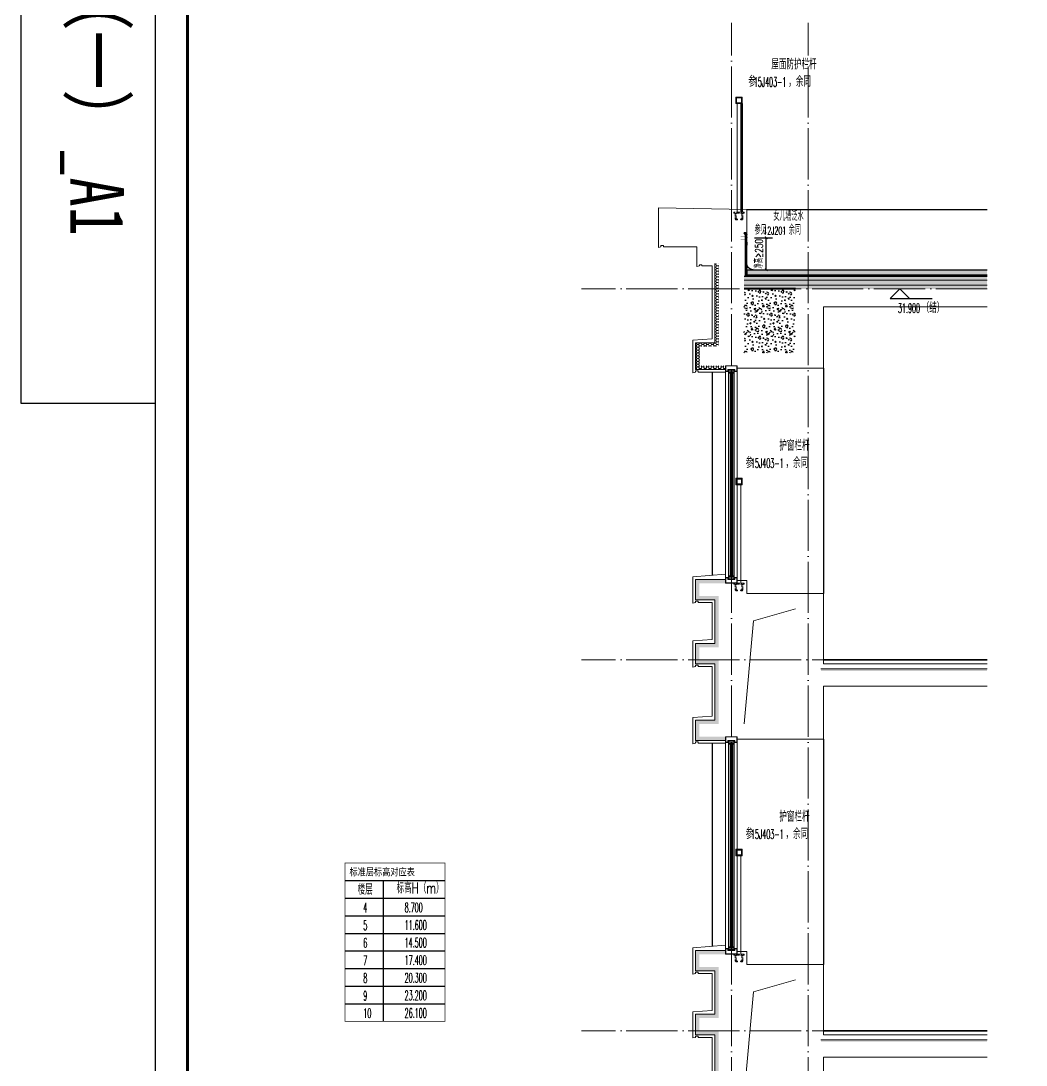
# Model space of a CAD drawing. Extents: x -518115 to 1124316, y -209821 to 1628073.
# Drawn here: x 946379 to 954234, y -160010 to -151847 of the extents above; entities that cross this region are included whole.
import ezdxf
from ezdxf.xclip import XClip

# ---------------------------------------------------------------- set-up
doc = ezdxf.new("R2010")
doc.units = 0
doc.header["$LTSCALE"] = 1000
doc.header["$MEASUREMENT"] = 0
doc.header["$XCLIPFRAME"] = 0
doc.linetypes.add('DASH', pattern=[0.35, 0.25, -0.1])
doc.linetypes.add('DOTE', pattern=[2.42, 2, -0.2, 0.02, -0.2])
for name, color, linetype in [('3-屋面构造层', 157, 'Continuous'), ('C-Sheet-图框', 101, 'Continuous'), ('DIM_ELEV', 3, 'Continuous'), ('DIM_IDEN', 67, 'Continuous'), ('PUB_TEXT', 4, 'Continuous'), ('Stair-栏杆', 142, 'Continuous'), ('SURFACE', 6, 'Continuous'), ('图框', 140, 'Continuous'), ('导图字', 7, 'Continuous'), ('看线', 251, 'Continuous'), ('立面-看线', 251, 'Continuous')]:
    doc.layers.add(name, color=color, linetype=linetype)
for name, color, linetype, lineweight in [('DOTE', 19, 'DOTE', 9), ('PUB_HATCH', 8, 'Continuous', 9), ('S_WINDOW', 144, 'Continuous', 15), ('WALL', 9, 'Continuous', 40), ('内粉刷', 37, 'Continuous', 9), ('立面-栏杆', 105, 'Continuous', 15), ('立面-洞口示意', 152, 'Continuous', 13), ('细细', 250, 'Continuous', 0)]:
    doc.layers.add(name, color=color, linetype=linetype, lineweight=lineweight)
doc.layers.add('yichutu', color=7, linetype='Continuous', true_color=0xffffff, plot=False)
doc.styles.add('_TCH_DIM', font='SIMPLEX.shx', dxfattribs={"width": 0.7, "bigfont": 'GBCBIG.shx'})
doc.styles.add('_TCH_DIM_T3', font='SIMPLEX.shx', dxfattribs={"width": 0.494118, "bigfont": 'GBCBIG.shx'})
doc.styles.add('宋体', font='', dxfattribs={"height": 50})
doc.styles.add('黑体', font='')
doc.styles.get('宋体').set_extended_font_data('SimSun')
doc.styles.get('黑体').set_extended_font_data('SimHei')
doc.dimstyles.new('_TCH_ARCH&&20', dxfattribs={"dimtxt": 59.5, "dimasz": 20, "dimexe": 50, "dimexo": 60, "dimgap": 25.25, "dimtad": 1, "dimdec": 0, "dimzin": 0, "dimdsep": 46, "dimtxsty": '_TCH_DIM_T3', "dimblk": 'ARCHTICK', "dimcen": 0.09, "dimclrt": 7, "dimazin": 2, "dimtfac": 1, "dimtdec": 0, "dimtix": 1, "dimtmove": 2, "dimatfit": 3, "dimfxl": 1, "dimtolj": 1, "dimtzin": 0, "dimarcsym": 0})
pattern_1 = [(315, (-1092889.3176, -488431.8362), (-1.767766953, -1.767766953), []), (315, (-1092888.139, -488431.8362), (-1.767766953, -1.767766953), [])]
pattern_2 = [(315, (-1092889.3176, -490170.0743), (-1.767766953, -1.767766953), []), (315, (-1092888.139, -490170.0743), (-1.767766953, -1.767766953), [])]

# ---------------------------------------------------------------- blocks, each defined once
blk = doc.blocks.new('A$C008776C7')
at = {"layer": '细细'}
h = blk.add_hatch(dxfattribs=at)
h.set_pattern_fill('金属', color=256, style=0)
h.set_pattern_definition(pattern_1)
h.paths.add_polyline_path([(0, 1655), (20, 1655), (20, 1668.5), (70, 1668.5), (70, 1655), (90, 1655), (90, 1700), (0, 1700)])
h.paths.add_polyline_path([(18, 1670.5), (18, 1657), (2, 1657), (2, 1698), (88, 1698), (88, 1657), (72, 1657), (72, 1670.5)], flags=16)
h = blk.add_hatch(dxfattribs=at)
h.set_pattern_fill('金属', color=256, style=0)
h.set_pattern_definition(pattern_1)
h.paths.add_polyline_path([(67.5, 1666.5), (67.5, 1641.5), (55.5, 1641.5), (55.5, 1651.5), (34.5, 1651.5), (34.5, 1641.5), (22.5, 1641.5), (22.5, 1666.5)])
h.paths.add_polyline_path([(24.5, 1664.5), (24.5, 1643.5), (32.5, 1643.5), (32.5, 1653.5), (57.5, 1653.5), (57.5, 1643.5), (65.5, 1643.5), (65.5, 1664.5)], flags=16)
h = blk.add_hatch(color=256, dxfattribs=at)
edge = h.paths.add_edge_path()
edge.add_line((40.5, 1651.5), (40.5, 1639.5))
edge.add_arc((45, 1631.2), 9.44, 61.51755, 118.48245, ccw=False)
edge.add_line((49.5, 1639.5), (49.5, 1651.5))
edge.add_arc((45, 1659.8), 9.44, 241.51755, 298.48245, ccw=False)
h = blk.add_hatch(dxfattribs=at)
h.set_pattern_fill('金属', color=256, style=0)
h.set_pattern_definition(pattern_2)
h.paths.add_polyline_path([(0, 45), (20, 45), (20, 31.5), (70, 31.5), (70, 45), (90, 45), (90, 0), (0, 0)])
h.paths.add_polyline_path([(18, 29.5), (18, 43), (2, 43), (2, 2), (88, 2), (88, 43), (72, 43), (72, 29.5)], flags=16)
h = blk.add_hatch(dxfattribs=at)
h.set_pattern_fill('金属', color=256, style=0)
h.set_pattern_definition(pattern_2)
h.paths.add_polyline_path([(67.5, 33.5), (67.5, 58.5), (55.5, 58.5), (55.5, 48.5), (34.5, 48.5), (34.5, 58.5), (22.5, 58.5), (22.5, 33.5)])
h.paths.add_polyline_path([(24.5, 35.5), (24.5, 56.5), (32.5, 56.5), (32.5, 46.5), (57.5, 46.5), (57.5, 56.5), (65.5, 56.5), (65.5, 35.5)], flags=16)
h = blk.add_hatch(color=256, dxfattribs=at)
edge = h.paths.add_edge_path()
edge.add_line((40.5, 48.5), (40.5, 60.5))
edge.add_arc((45, 68.8), 9.44, 241.51755, 298.48245)
edge.add_line((49.5, 60.5), (49.5, 48.5))
edge.add_arc((45, 40.2), 9.44, 61.51755, 118.48245)
at = {"layer": 'S_WINDOW'}
for p, q in [((0, 45), (0, 1655)), ((22.5, 58.5), (22.5, 1641.5)), ((67.5, 58.5), (67.5, 1641.5)), ((90, 45), (90, 1655))]:
    blk.add_line(p, q, dxfattribs=at)
for points in [[(90, 1700), (90, 1655), (70, 1655), (70, 1668.5), (20, 1668.5), (20, 1655), (0, 1655), (0, 1700)], [(88, 1698), (88, 1657), (72, 1657), (72, 1670.5), (18, 1670.5), (18, 1657), (2, 1657), (2, 1698)], [(67.5, 1666.5), (67.5, 1641.5), (55.5, 1641.5), (55.5, 1651.5), (34.5, 1651.5), (34.5, 1641.5), (22.5, 1641.5), (22.5, 1666.5)], [(65.5, 1664.5), (65.5, 1643.5), (57.5, 1643.5), (57.5, 1653.5), (32.5, 1653.5), (32.5, 1643.5), (24.5, 1643.5), (24.5, 1664.5)], [(90, 0), (90, 45), (70, 45), (70, 31.5), (20, 31.5), (20, 45), (0, 45), (0, 0)], [(88, 2), (88, 43), (72, 43), (72, 29.5), (18, 29.5), (18, 43), (2, 43), (2, 2)], [(67.5, 33.5), (67.5, 58.5), (55.5, 58.5), (55.5, 48.5), (34.5, 48.5), (34.5, 58.5), (22.5, 58.5), (22.5, 33.5)], [(65.5, 35.5), (65.5, 56.5), (57.5, 56.5), (57.5, 46.5), (32.5, 46.5), (32.5, 56.5), (24.5, 56.5), (24.5, 35.5)]]:
    blk.add_lwpolyline(points, close=True, dxfattribs=at)
at = {"layer": '细细'}
for points in [[(34.5, 1641.5), (34.5, 58.5)], [(40.5, 60.5), (40.5, 1651.5)], [(49.5, 60.5), (49.5, 1651.5)], [(55.5, 1641.5), (55.5, 58.5)]]:
    blk.add_lwpolyline(points, dxfattribs=at)
for points in [[(40.5, 1651.5), (40.5, 1639.5, -0.253805), (49.5, 1639.5), (49.5, 1651.5, -0.253805)], [(40.5, 48.5), (40.5, 60.5, 0.253805), (49.5, 60.5), (49.5, 48.5, 0.253805)]]:
    blk.add_lwpolyline(points, format="xyb", close=True, dxfattribs=at)
blk = doc.blocks.new('A$C02E370A9')
at = {"layer": 'PUB_TEXT', "style": '_TCH_DIM'}
for s, height, width, p in [('护窗栏杆', 84.4, 0.7, (290.1, 215.7)), ('参', 84.4, 0.7, (25.2, 81)), ('，余同', 84.4, 0.7, (337.7, 81)), ('15J403-1', 74.38, 0.494118, (68.2, 81))]:
    blk.add_text(s, height=height, dxfattribs=dict(at, width=width)).set_placement(p)
blk = doc.blocks.new('A$C164D20CD')
at = {"layer": '立面-栏杆'}
for p, q in [((-55, 0), (-55, 770)), ((-25, 770), (-25, 0))]:
    blk.add_line(p, q, dxfattribs=at)
at = {"layer": '立面-栏杆', "linetype": 'DASH', "ltscale": 0.1}
for p, q in [((0, 0), (-80, 0)), ((-80, 0), (-80, -7.1)), ((0, -7.1), (0, 0)), ((-80, -7.1), (-69.7, -7.1)), ((-69.7, -7.1), (-69.7, -51)), ((-62.5, -7.1), (-17.6, -7.1)), ((-62.5, -51), (-62.5, -7.1)), ((-55.3, -52.8), (-60.7, -52.8)), ((-60.7, -60), (-55.3, -60)), ((-52.6, -57.3), (-52.6, -55.5)), ((-27.5, -55.5), (-27.5, -57.3)), ((-19.4, -52.8), (-24.8, -52.8)), ((-24.8, -60), (-19.4, -60)), ((-17.6, -7.1), (-17.6, -51)), ((-10.4, -7.1), (0, -7.1)), ((-10.4, -51), (-10.4, -7.1))]:
    blk.add_line(p, q, dxfattribs=at)
at = {"layer": '立面-栏杆'}
for points in [[(-15, 820), (-65, 820), (-65, 770), (-15, 770)], [(-21, 814), (-59, 814), (-59, 776), (-21, 776)]]:
    blk.add_lwpolyline(points, close=True, dxfattribs=at)
at = {"layer": '立面-栏杆', "linetype": 'DASH', "ltscale": 0.1}
for centre, major_axis, start_param, end_param in [((-60.7, -51), (6.36, 6.36), 2.356194, 3.926991), ((-60.7, -51), (1.27, 1.27), 2.356194, 3.926991), ((-55.3, -55.5), (1.91, 1.91), 5.497787, 7.068583), ((-55.3, -57.3), (1.91, 1.91), 3.926991, 5.497787), ((-24.8, -55.5), (1.91, 1.91), 0.785398, 2.356194), ((-22.9, -55.4), (3.53, 3.53), 2.748894, 3.534292), ((-19.4, -51), (-6.36, 6.36), 2.356194, 3.926991), ((-19.4, -51), (-1.27, 1.27), 2.356194, 3.926991)]:
    blk.add_ellipse(centre, major_axis=major_axis, ratio=1, start_param=start_param, end_param=end_param, dxfattribs=at)
blk = doc.blocks.new('FSDFSFSFSFEFSFESF')
at = {"layer": 'PUB_HATCH'}
h = blk.add_hatch(dxfattribs=at)
h.set_pattern_fill('HONEY', color=256, scale=8, style=0)
h.set_pattern_definition([(0, (1159353.776, 417228.872), (19.05, 10.99852), [12.7, -25.4]), (120, (1159353.776, 417228.872), (-19.0499977, 10.998524), [12.7, -25.4]), (60, (1159353.776, 417228.872), (2.3e-06, 21.997044), [-25.4, 12.7])])
h.paths.add_polyline_path([(1114278.3, 465143.4), (1114128.3, 465143.4), (1114128.3, 465243.4), (1114278.3, 465243.4), (1114278.3, 465643.4), (1114128.3, 465643.4), (1114128.3, 465743.4), (1114333.3, 465743.4), (1114333.3, 465773.4), (1114098.3, 465773.4), (1114098.3, 465613.4), (1114248.3, 465613.4), (1114248.3, 465513.4), (1114248.3, 465273.4), (1114098.3, 465273.4), (1114098.3, 465113.4), (1114248.3, 465113.4), (1114248.3, 464673.4), (1114098.3, 464673.4), (1114098.3, 464513.4), (1114333.3, 464513.4), (1114333.3, 464543.4), (1114128.3, 464543.4), (1114128.3, 464643.4), (1114278.3, 464643.4)])
at = {"layer": '立面-看线'}
h = blk.add_hatch(dxfattribs=at)
h.set_pattern_fill('HONEY', color=256, scale=7)
h.set_pattern_definition([(0, (313825.034, 79696.42), (16.66875, 9.623705), [11.1125, -22.225]), (120, (313825.034, 79696.42), (-16.66874801, 9.62370845), [11.1125, -22.225]), (60, (313825.034, 79696.42), (1.99e-06, 19.24741345), [-22.225, 11.1125])])
h.paths.add_polyline_path([(1116376.8, 465073.4), (1115078.3, 465073.4), (1115078.3, 465058.4), (1116376.8, 465058.4)])
at = {"layer": 'PUB_HATCH', "color": 215, "true_color": 0xa953a0}
blk.add_line((1115078.3, 465073.4), (1116376.8, 465073.4), dxfattribs=at)
blk.add_lwpolyline([(1114333.3, 465773.4), (1114098.3, 465773.4), (1114098.3, 465613.4), (1114248.3, 465613.4), (1114248.3, 465513.4), (1114248.3, 465513.4), (1114248.3, 465273.4), (1114098.3, 465273.4), (1114098.3, 465113.4), (1114248.3, 465113.4), (1114248.3, 464673.4), (1114098.3, 464673.4), (1114098.3, 464513.4), (1114333.3, 464513.4)], dxfattribs=at)
at = {"layer": '内粉刷'}
for points in [[(1114333.3, 465813.4), (1114078.3, 465793.4), (1114078.3, 465593.4)], [(1114423.3, 465763.4), (1114498.3, 465763.4), (1114498.3, 465663.4), (1115098.3, 465663.4), (1115098.3, 465113.4)], [(1114118.3, 465593.4), (1114118.3, 465603.4), (1114098.3, 465603.4), (1114098.3, 465593.4), (1114078.3, 465588.4), (1114078.3, 465593.4)], [(1114118.3, 465593.4), (1114228.3, 465593.4), (1114228.3, 465493.4), (1114228.3, 465493.4), (1114228.3, 465303.4), (1114078.3, 465293.4), (1114078.3, 465093.4)], [(1116376.8, 465113.4), (1115098.3, 465113.4)], [(1114118.3, 465093.4), (1114118.3, 465103.4), (1114098.3, 465103.4), (1114098.3, 465093.4), (1114078.3, 465088.4), (1114078.3, 465093.4)], [(1114118.3, 465093.4), (1114228.3, 465093.4), (1114228.3, 464703.4), (1114078.3, 464693.4), (1114078.3, 464493.4)], [(1114423.3, 464523.4), (1115098.3, 464523.4), (1115098.3, 464938.4), (1116376.8, 464938.4)], [(1114118.3, 464493.4), (1114118.3, 464503.4), (1114098.3, 464503.4), (1114098.3, 464493.4), (1114078.3, 464488.4), (1114078.3, 464493.4)], [(1114118.3, 464493.4), (1114333.3, 464493.4)]]:
    blk.add_lwpolyline(points, dxfattribs=at)
at = {"layer": '看线'}
for p, q in [((1115098.3, 467423.4), (1115098.3, 465663.4)), ((1114228.3, 467393.4), (1114228.3, 465805.1))]:
    blk.add_line(p, q, dxfattribs=at)
at = {"layer": '看线', "color": 32}
for p, q in [((1116376.8, 465143.4), (1115098.3, 465143.4)), ((1115098.3, 465143.4), (1116376.8, 465143.4))]:
    blk.add_line(p, q, dxfattribs=at)
at = {"layer": '立面-洞口示意'}
blk.add_lwpolyline([(1114478.3, 464643.4), (1114552.4, 465449.9), (1114878.3, 465543.4)], dxfattribs=at)
for name, p in [('A$C008776C7', (1114333.3, 465743.4)), ('A$C02E370A9', (1114463.3, 466563.4)), ('A$C164D20CD', (1114478.3, 465743.4))]:
    blk.add_blockref(name, p)
blk = doc.blocks.new('_ArchTick')
at = {"color": 0, "linetype": 'ByBlock', "const_width": 0.4}
blk.add_lwpolyline([(-0.5, -0.5), (0.5, 0.5)], dxfattribs=at)
blk = doc.blocks.new('*D290')
at = {"layer": 'Defpoints', "color": 0, "transparency": 16777216}
for p in [(952050.6, -153543), (952203.1, -153543), (952050.6, -153793)]:
    blk.add_point(p, dxfattribs=at)
at = {"layer": 'DIM_IDEN', "color": 0, "lineweight": -2, "transparency": 16777216}
for p, q in [((952110.6, -153543), (952253.1, -153543)), ((952203.1, -153793), (952203.1, -153543)), ((952110.6, -153793), (952253.1, -153793))]:
    blk.add_line(p, q, dxfattribs=at)
at = {"layer": 'DIM_IDEN', "color": 0, "lineweight": -2, "transparency": 16777216, "xscale": 20, "yscale": 20, "zscale": 20}
for p, rotation in [((952203.1, -153543), 90), ((952203.1, -153793), 270)]:
    blk.add_blockref('_ArchTick', p, dxfattribs=dict(at, rotation=rotation))
at = {"layer": 'DIM_IDEN', "color": 7, "transparency": 16777216, "insert": (952146.5, -153668), "char_height": 59.5, "attachment_point": 5, "rotation": 90, "style": '_TCH_DIM_T3'}
blk.add_mtext('\\A1;{\\W0.70588;净高≥250}', dxfattribs=at)
blk = doc.blocks.new('A$C05102146')
at = {"layer": 'PUB_TEXT', "style": '_TCH_DIM'}
for s, height, width, p in [('屋面防护栏杆', 84.4, 0.7, (226.9, 215.7)), ('参', 84.4, 0.7, (47.3, 81)), ('，余同', 84.4, 0.7, (359.8, 81)), ('15J403-1', 74.38, 0.494118, (90.3, 81))]:
    blk.add_text(s, height=height, dxfattribs=dict(at, width=width)).set_placement(p)
blk = doc.blocks.new('A$C40486AD2')
at = {"layer": 'PUB_TEXT', "style": '_TCH_DIM'}
for s, height, width, p in [('女儿墙泛水', 67.52, 0.7, (254.8, 115.3)), ('参见', 67.52, 0.7, (107.7, 7.5)), ('，余同', 67.52, 0.7, (327.8, 7.5)), ('12J201', 59.5, 0.494118, (176.6, 7.5))]:
    blk.add_text(s, height=height, dxfattribs=dict(at, width=width)).set_placement(p)
blk = doc.blocks.new('FGHFG4334GDFGDFFGGGGGGDFG4G')
at = {"layer": 'SURFACE', "const_width": 2.25}
for points in [[(46.5, 0), (0, 0)], [(46.5, -27.6), (0, -27.6)]]:
    blk.add_lwpolyline(points, dxfattribs=at)
at = {"layer": 'SURFACE', "const_width": 1.5}
blk.add_lwpolyline([(46.5, 17.2, -1), (46.5, 5.2), (46.5, -6.8, -1), (46.5, -18.8), (46.5, -36.8), (52.5, -48), (52.5, -72.8)], format="xyb", dxfattribs=at)
blk = doc.blocks.new('FGDGDGD')
at = {"layer": '3-屋面构造层'}
h = blk.add_hatch(dxfattribs=at)
h.set_pattern_fill('隔热材料01', color=256, scale=7.692308, style=0)
h.set_pattern_definition([(270, (9.5186, 433.228), (3.846153863, -7e-16), [0.385980771, -3.460173092]), (270, (6.637, 433.228), (3.846153863, -7e-16), [0.385980771, -3.460173092]), (90, (8.5996, 430.618), (-3.846153863, 2e-16), [0.385980771, -3.460173092]), (90, (7.556, 430.618), (-3.846153863, 2e-16), [0.385980771, -3.460173092]), (180, (10.002, 430), (-5e-16, -3.846153863), [3.848019248, 0.001865385]), (135, (8.9282, 430.193), (2e-16, 3.846144175), [0.328307694, -5.110980792]), (116.56505, (12.5422, 430.4251), (8.6793e-06, 3.8461487416), [0.215769232, -8.384500037]), (116.56505, (8.696, 430.4251), (8.6793e-06, 3.8461487416), [0.215769232, -8.384500037]), (153.43495, (13.1603, 430), (-8.679e-06, 3.846148742), [0.431538463, -8.168730805]), (153.43495, (9.3142, 430), (-8.679e-06, 3.846148742), [0.431538463, -8.168730805]), (63.43495, (12.4457, 431.0041), (-8.6793e-06, 3.8461487416), [2.054923086, -6.545346183]), (63.43495, (8.5996, 431.0041), (-8.6793e-06, 3.8461487416), [2.054923086, -6.545346183]), (116.56505, (13.3647, 433.228), (8.6793e-06, 3.8461487416), [0.215769232, -8.384500037]), (116.56505, (9.5186, 433.228), (8.6793e-06, 3.8461487416), [0.215769232, -8.384500037]), (135, (9.422, 433.421), (2e-16, 3.846144175), [0.328307694, -5.110980792]), (153.43495, (13.036, 433.6532), (-8.679e-06, 3.846148742), [0.431538463, -8.168730805]), (153.43495, (9.19, 433.6532), (-8.679e-06, 3.846148742), [0.431538463, -8.168730805]), (45, (6.7336, 433.421), (2e-16, 3.846144175), [0.328307694, -5.110980792]), (63.43495, (10.4833, 433.228), (-8.6793e-06, 3.8461487416), [0.215769232, -8.384500037]), (63.43495, (6.6371, 433.228), (-8.6793e-06, 3.8461487416), [0.215769232, -8.384500037]), (26.56505, (10.812, 433.6532), (8.679e-06, 3.846148742), [0.431538463, -8.168730805]), (26.56505, (6.9658, 433.6532), (8.679e-06, 3.846148742), [0.431538463, -8.168730805]), (116.56505, (11.4023, 431.0041), (8.6793e-06, 3.8461487416), [2.054923086, -6.545346183]), (116.56505, (7.5561, 431.0041), (8.6793e-06, 3.8461487416), [2.054923086, -6.545346183]), (45, (7.2275, 430.193), (2e-16, 3.846144175), [0.328307694, -5.110980792]), (63.43495, (11.3058, 430.4251), (-8.6793e-06, 3.8461487416), [0.215769232, -8.384500037]), (63.43495, (7.4596, 430.4251), (-8.6793e-06, 3.8461487416), [0.215769232, -8.384500037]), (26.56505, (10.6877, 430), (8.679e-06, 3.846148742), [0.431538463, -8.168730805]), (26.56505, (6.8415, 430), (8.679e-06, 3.846148742), [0.431538463, -8.168730805])])
edge = h.paths.add_edge_path()
edge.add_arc((682180.8, 585366.2), 9.23, 450, 540, ccw=False)
edge.add_line((682180.8, 585375.4), (682191.6, 585375.4))
edge.add_line((682191.6, 585375.4), (682191.6, 585366.2))
edge.add_line((682191.6, 585366.2), (682171.6, 585366.2))
h = blk.add_hatch(dxfattribs=at)
h.set_pattern_fill('混凝土', color=256, scale=5, angle=-1.14576, style=0)
h.set_pattern_definition([(48.854237, (-82751.966, -43707.863), (35.7930991, -3.8540962), [3.75, -41.25]), (353.854237, (-82751.966, -43707.863), (-6.1841378, 37.7408106), [3, -33]), (99.305637, (-82748.983, -43708.185), (29.6089874, 33.886691), [3.1870095, -35.0571056]), (45.038437, (-82751.766, -43697.865), (53.1858973, -9.3413237), [5.625, -61.875]), (95.489837, (-82747.334, -43698.644), (47.6977146, 47.7616795), [4.7805144, -52.58565]), (350.038437, (-82751.766, -43697.865), (47.6976773, 47.7617167), [4.5, -49.5]), (19.854237, (-82746.817, -43700.465), (29.4368469, -20.7237073), [3.75, -41.25]), (324.854237, (-82746.817, -43700.465), (12.8883392, 36.0069862), [3, -33]), (70.305637, (-82744.364, -43702.192), (42.3251977, 15.2832459), [3.1870095, -35.0571056]), (36.3542372, (-82751.966, -43707.863), (0.9406985, 16.62920733), [0, -32.6, 0, -33.5, 0, -33.125]), (6.3542372, (-82751.966, -43707.863), (13.54517982, 19.45362572), [0, -19.1, 0, -31.85, 0, -12.625]), (326.3542372, (-82763.114, -43707.64), (26.66323482, -1.66123381), [0, -12.5, 0, -39, 0, -51.75]), (316.3542372, (-82768.113, -43707.54), (29.2535633, 4.4211788), [0, -16.25, 0, -25.9, 0, -36.75])])
h.paths.add_polyline_path([(674875.1, 585046.2), (674875.1, 585086.2), (682171.6, 585086.2), (682171.6, 585046.2)])
h = blk.add_hatch(dxfattribs=at)
h.set_pattern_fill('焦渣矿渣', color=256, scale=4, angle=-1.14576, style=0)
h.set_pattern_definition([(358.8542372, (-82751.966, -43697.863), (8.27546507, 13.69326162), [1.6, -14.4]), (298.8542372, (-82751.966, -43697.863), (15.99644496, -0.32013217), [1.6, -14.4]), (238.8542372, (-82750.366, -43697.895), (7.72097989, -14.0133938), [1.6, -14.4]), (268.8542372, (-82745.567, -43697.991), (15.83683295, -8.3183365), [2.4, -11.456]), (268.8542372, (-82743.967, -43698.023), (15.83683295, -8.3183365), [2.4, -11.456]), (268.8542372, (-82742.368, -43698.055), (15.83683295, -8.3183365), [2.4, -11.456])])
h.paths.add_polyline_path([(674875.1, 585006.2), (674875.1, 585036.2), (682191.6, 585036.2), (682191.6, 585006.2)])
h = blk.add_hatch(dxfattribs=at)
h.set_pattern_fill('隔热材料03', color=256, scale=12.5, style=0)
h.set_pattern_definition([(113.578, (-500407.8114, 374696.8656), (-0.0086926214, 6.2699620763), [1.075, -0.5693125, 2.8375, -0.5693125, 1.075, -0.6825]), (66.42, (-500406.1744, 374696.8656), (2.727787851, 6.0425e-05), [1.075, -0.5693125, 2.840375, -0.5693125, 1.075, -0.6825]), (180, (-500406.1744, 374696.8656), (0, 6.25), [1.636625, -1.0910625]), (180, (-500407.538, 374702.4906), (0, 6.25), [1.636625, -1.0910625]), (90, (-500405.7427, 374697.8548), (2.72775, 2e-16), [0.52175, -5.72825]), (90, (-500407.1066, 374700.9798), (2.72775, 2e-16), [0.52175, -5.72825]), (90, (-500408.2427, 374697.8548), (2.72775, 2e-16), [0.52175, -5.72825]), (90, (-500409.6066, 374700.9798), (2.72775, 2e-16), [0.52175, -5.72825])])
edge = h.paths.add_edge_path()
edge.add_line((682177.8, 585086.2), (682177.8, 585050.2))
edge.add_arc((682171.6, 585050.2), 6.25, 270, 360, ccw=False)
edge.add_line((682171.6, 585044), (682171.6, 585086.2))
edge.add_line((682171.6, 585086.2), (682177.8, 585086.2))
h = blk.add_hatch(dxfattribs=at)
h.set_pattern_fill('加气混凝土', color=256, scale=5, style=0)
h.set_pattern_definition([(0, (-82734.266, -43726.163), (30, 60), [0, -60]), (0, (-82769.366, -43734.263), (30, 60), [0, -60]), (0, (-82749.866, -43734.863), (30, 60), [0, -60]), (0, (-82728.566, -43717.163), (30, 60), [0, -60]), (0, (-82753.466, -43737.863), (30, 60), [0, -60]), (0, (-82722.566, -43679.363), (30, 60), [0, -60]), (0, (-82740.866, -43684.163), (30, 60), [0, -60]), (0, (-82731.266, -43691.663), (30, 60), [0, -60]), (0, (-82780.166, -43692.863), (30, 60), [0, -60]), (0, (-82750.766, -43695.563), (30, 60), [0, -60]), (0, (-82762.166, -43710.863), (30, 60), [0, -60]), (0, (-82761.566, -43733.363), (30, 60), [0, -60]), (0, (-82739.066, -43735.763), (30, 60), [0, -60]), (0, (-82722.566, -43709.363), (30, 60), [0, -60]), (0, (-82778.666, -43718.663), (30, 60), [0, -60]), (0, (-82773.566, -43708.463), (30, 60), [0, -60]), (0, (-82750.166, -43712.663), (30, 60), [0, -60]), (0, (-82758.566, -43721.363), (30, 60), [0, -60]), (0, (-82763.366, -43701.563), (30, 60), [0, -60]), (0, (-82755.866, -43679.063), (30, 60), [0, -60]), (0, (-82776.266, -43731.263), (30, 60), [0, -60]), (0, (-82743.266, -43691.363), (30, 60), [0, -60]), (0, (-82771.166, -43690.463), (30, 60), [0, -60]), (0, (-82775.966, -43682.663), (30, 60), [0, -60]), (130.601294, (-82726.2516, -43698.149), (-149.999998343, 180.000000787), [2.6341554, -1103.7111]), (18.4349488, (-82730.537, -43697.006), (149.99999945, 59.99999956), [2.710524, -376.76279]), (90, (-82730.537, -43699.578), (30, 60), [2.5714284, -117.428565]), (161.565051, (-82727.966, -43700.435), (-150.000000755, 59.99999553), [2.710524, -376.76279]), (53.1301023, (-82727.966, -43700.435), (30.00000006, 59.99999997), [2.857143, -297.14285]), (135, (-82725.68, -43731.006), (-30.00000363, 59.99999594), [2.424366, -167.28126]), (45, (-82729.109, -43731.006), (29.9999998, 59.99999976), [2.424366, -167.28126]), (135, (-82727.394, -43732.72), (-30.00000363, 59.99999594), [2.424366, -167.28126]), (45, (-82727.394, -43732.72), (29.9999998, 59.99999976), [2.424366, -167.28126]), (116.565051, (-82754.537, -43690.72), (-5.2e-06, 119.9999967), [3.1943826, -63.88765]), (180, (-82755.966, -43687.863), (-30, 60), [3.4285716, -56.571425]), (63.434949, (-82760.823, -43690.72), (3e-07, 119.9999994), [3.1943826, -63.88765]), (116.565051, (-82759.394, -43693.58), (-5.2e-06, 119.9999967), [3.1943826, -63.88765]), (0, (-82759.394, -43693.58), (30, 60), [3.4285716, -56.571425]), (63.434949, (-82755.966, -43693.58), (3e-07, 119.9999994), [3.1943826, -63.88765]), (107.102728, (-82731.9658, -43711.0063), (-89.999996559, 300.000000484), [3.8861346, -1628.29025]), (143.972626, (-82733.1087, -43707.292), (-569.999992774, 419.999999525), [3.8861346, -812.202]), (180, (-82736.25, -43705.006), (-30, 60), [3.7142856, -56.28571]), (36.0273733, (-82743.1087, -43707.292), (569.999995788, 419.999995472), [3.8861346, -812.202]), (71.5650511, (-82744.252, -43710.721), (90.00000046, 299.99999948), [3.6140316, -375.85928]), (107.102728, (-82743.1087, -43714.4348), (-89.999996559, 300.000000484), [3.8861346, -1628.29025]), (143.972626, (-82739.966, -43716.7206), (-569.999992774, 419.999999525), [3.8861346, -812.202]), (0, (-82739.966, -43716.72), (30, 60), [3.7142856, -56.28571]), (36.0273733, (-82736.2516, -43716.7206), (569.999995788, 419.999995472), [3.8861346, -812.202]), (71.5650511, (-82733.109, -43714.435), (90.00000046, 299.99999948), [3.6140316, -375.85928]), (150.255118, (-82731.3944, -43683.006), (-90.000000213, 59.999999257), [2.303502, -481.43196]), (90, (-82733.394, -43684.15), (30, 60), [2.2857144, -117.714275]), (29.7448813, (-82733.3944, -43684.149), (90.000000053, 59.99999972), [2.303502, -481.43196]), (116.565051, (-82745.394, -43725.58), (-5.2e-06, 119.9999967), [3.1943826, -63.88765]), (168.690067, (-82746.823, -43722.7206), (-270.0000002, 59.999998494), [2.9137254, -608.96855]), (41.1859251, (-82751.9658, -43724.149), (749.999995456, 659.999994229), [3.0371844, -1272.5802]), (90, (-82751.966, -43727.006), (30, 60), [2.857143, -117.14285]), (138.814074, (-82749.68, -43729.0063), (-749.999986669, 660.000004204), [3.0371844, -1272.5802]), (16.6992442, (-82749.68, -43729.0063), (989.999992552, 299.999996858), [2.982945, -1249.85375]), (60.9453959, (-82746.823, -43728.149), (29.99999992, 59.999999469), [2.9416086, -1232.53395]), (109.983106, (-82770.5373, -43700.4348), (-150.000000565, 419.9999988885), [3.3442002, -1401.21975]), (155.556045, (-82771.68, -43697.292), (-390.0000014866, 179.99999626), [3.4522986, -1446.51315]), (24.4439547, (-82777.9658, -43697.292), (390.0000001945, 179.999999134), [3.4522986, -1446.51315]), (70.0168934, (-82779.1087, -43700.4348), (150.000000452, 419.999998958), [3.3442002, -1401.21975]), (109.983106, (-82777.9658, -43703.5777), (-150.000000565, 419.9999988885), [3.3442002, -1401.21975]), (160.016893, (-82774.823, -43704.7206), (-150.000000088, 59.999997267), [3.3442002, -698.93775]), (19.9831065, (-82774.823, -43704.7206), (149.999999176, 59.999999905), [3.3442002, -698.93775]), (70.0168934, (-82771.68, -43703.5777), (150.000000452, 419.999998958), [3.3442002, -1401.21975]), (122.005383, (-82748.2516, -43705.8634), (-30.000004026, 59.999996937), [2.6954232, -563.3434]), (18.4349488, (-82752.252, -43704.435), (149.99999945, 59.99999956), [2.710524, -376.76279]), (90, (-82752.252, -43707.006), (30, 60), [2.5714284, -117.428565]), (161.565051, (-82749.68, -43707.863), (-150.000000755, 59.99999553), [2.710524, -376.76279]), (54.4623222, (-82749.68, -43707.8634), (209.999999696, 299.99999955), [2.457807, -1029.82115]), (116.565051, (-82765.68, -43720.435), (-5.2e-06, 119.9999967), [3.1943826, -63.88765]), (180, (-82767.11, -43717.58), (-30, 60), [3.142857, -56.85714]), (59.0362434, (-82771.966, -43720.435), (30.000000098, 59.99999971), [3.3319728, -696.3822]), (120.963756, (-82770.2516, -43723.292), (-30.0000041, 59.999997245), [3.3319728, -696.3822]), (0, (-82770.25, -43723.29), (30, 60), [3.142857, -56.85714]), (63.434949, (-82767.11, -43723.29), (3e-07, 119.9999994), [3.1943826, -63.88765])])
h.paths.add_polyline_path([(682191.6, 584936.2), (674875.1, 584936.2), (674875.1, 584966.2), (682191.6, 584966.2)])
at = {"layer": '立面-看线'}
h = blk.add_hatch(dxfattribs=at)
h.set_pattern_fill('HONEY', color=256, scale=7)
h.set_pattern_definition([(0, (-799653.24, -415240.13), (16.66875, 9.623705), [11.1125, -22.225]), (120, (-799653.24, -415240.13), (-16.66874801, 9.62370845), [11.1125, -22.225]), (60, (-799653.24, -415240.13), (1.99e-06, 19.24741345), [-22.225, 11.1125])])
h.paths.add_polyline_path([(682191.6, 584966.2), (674875.1, 584966.2), (674875.1, 585006.2), (682191.6, 585006.2)])
at = {"layer": '3-屋面构造层'}
for p, q in [((682177.8, 585086.2), (674875.1, 585086.2)), ((682171.6, 585046.2), (674875.1, 585046.2)), ((682191.6, 585036.2), (674875.1, 585036.2)), ((682171.6, 585086.2), (682171.6, 585044))]:
    blk.add_line(p, q, dxfattribs=at)
at = {"layer": '3-屋面构造层', "color": 251, "linetype": 'DASH', "ltscale": 0.05, "true_color": 0x636466, "const_width": 2.5}
for points in [[(682056.6, 585042.7), (682171.6, 585042.7, 0.414214), (682179.1, 585050.2), (682179.1, 585366.2)], [(682056.6, 585039), (682171.6, 585039, 0.414214), (682182.8, 585050.2), (682182.8, 585366.2)]]:
    blk.add_lwpolyline(points, format="xyb", dxfattribs=at)
at = {"layer": '3-屋面构造层', "color": 251, "true_color": 0x636466}
for points in [[(682056.6, 585041.5), (682171.6, 585041.5, 0.414214), (682180.3, 585050.2), (682180.3, 585366.2)], [(682056.6, 585044), (682171.6, 585044, 0.414214), (682177.8, 585050.2), (682177.8, 585366.2)], [(682056.6, 585040.2), (682171.6, 585040.2, 0.414214), (682181.6, 585050.2), (682181.6, 585366.2), (682184.1, 585366.2), (682184.1, 585050.2, -0.414214), (682171.6, 585037.7), (682056.6, 585037.7)]]:
    blk.add_lwpolyline(points, format="xyb", dxfattribs=at)
at = {"layer": '3-屋面构造层', "ltscale": 0.8}
blk.add_lwpolyline([(682171.6, 585366.2, -0.414214), (682180.8, 585375.4), (682191.6, 585375.4), (682191.6, 585366.2), (682171.6, 585366.2)], format="xyb", dxfattribs=at)
at = {"layer": '3-屋面构造层', "color": 251, "linetype": 'DASH', "ltscale": 0.05, "true_color": 0x636466, "const_width": 2.5}
for points in [[(682042.7, 585039), (674875.1, 585039)], [(682056.6, 585042.7), (682042.7, 585039)]]:
    blk.add_lwpolyline(points, dxfattribs=at)
at = {"layer": '3-屋面构造层', "color": 251, "true_color": 0x636466}
for points in [[(682042.7, 585040.2), (674875.1, 585040.2)], [(674875.1, 585037.7), (682042.7, 585037.7)], [(682056, 585043.8), (682042.1, 585040.1)], [(682043.2, 585037.9), (682057.1, 585041.6)]]:
    blk.add_lwpolyline(points, dxfattribs=at)
at = {"layer": '3-屋面构造层'}
blk.add_arc((682121.6, 585136.2), 50, 270, 360, dxfattribs=at)
at = {"layer": 'PUB_HATCH', "color": 215, "true_color": 0xa953a0}
for p, q in [((682191.6, 585006.2), (674875.1, 585006.2)), ((682191.6, 584966.2), (674875.1, 584966.2))]:
    blk.add_line(p, q, dxfattribs=at)
at = {"layer": '3-屋面构造层', "color": 1, "xscale": -1}
blk.add_blockref('FGHFG4334GDFGDFFGGGGGGDFG4G', (682218.1, 585349), dxfattribs=at)
blk = doc.blocks.new('FGHFGFD')
at = {"layer": '立面-栏杆'}
for p, q in [((542633.8, 108636.1), (542633.8, 109486.1)), ((542663.8, 109486.1), (542663.8, 108636.1))]:
    blk.add_line(p, q, dxfattribs=at)
at = {"layer": '立面-栏杆', "linetype": 'DASH', "ltscale": 0.1}
for p, q in [((542688.8, 108636.1), (542608.8, 108636.1)), ((542608.8, 108636.1), (542608.8, 108629)), ((542608.8, 108629), (542619.1, 108629)), ((542619.1, 108629), (542619.1, 108585.1)), ((542626.3, 108629), (542671.3, 108629)), ((542626.3, 108585.1), (542626.3, 108629)), ((542633.5, 108583.3), (542628.1, 108583.3)), ((542628.1, 108576.1), (542633.5, 108576.1)), ((542636.2, 108578.8), (542636.2, 108580.6)), ((542661.4, 108580.6), (542661.4, 108578.8)), ((542669.5, 108583.3), (542664.1, 108583.3)), ((542664.1, 108576.1), (542669.5, 108576.1)), ((542671.3, 108629), (542671.3, 108585.1)), ((542678.5, 108629), (542688.8, 108629)), ((542678.5, 108585.1), (542678.5, 108629)), ((542688.8, 108629), (542688.8, 108636.1))]:
    blk.add_line(p, q, dxfattribs=at)
at = {"layer": '立面-栏杆'}
for points in [[(542673.8, 109536.1), (542623.8, 109536.1), (542623.8, 109486.1), (542673.8, 109486.1)], [(542667.8, 109530.1), (542629.8, 109530.1), (542629.8, 109492.1), (542667.8, 109492.1)]]:
    blk.add_lwpolyline(points, close=True, dxfattribs=at)
at = {"layer": '立面-栏杆', "linetype": 'DASH', "ltscale": 0.1}
for centre, major_axis, start_param, end_param in [((542628.1, 108585.1), (6.36, 6.36), 2.356194, 3.926991), ((542628.1, 108585.1), (1.27, 1.27), 2.356194, 3.926991), ((542633.5, 108580.6), (1.91, 1.91), 5.497787, 7.068583), ((542633.5, 108578.8), (1.91, 1.91), 3.926991, 5.497787), ((542664.1, 108580.6), (1.91, 1.91), 0.785398, 2.356194), ((542666, 108580.7), (3.53, 3.53), 2.748894, 3.534292), ((542669.5, 108585.1), (-6.36, 6.36), 2.356194, 3.926991), ((542669.5, 108585.1), (-1.27, 1.27), 2.356194, 3.926991)]:
    blk.add_ellipse(centre, major_axis=major_axis, ratio=1, start_param=start_param, end_param=end_param, dxfattribs=at)
blk = doc.blocks.new('GFDDDDRG')
at = {"layer": '图框'}
blk.add_lwpolyline([(923310, -107437), (923310, -159999), (893610, -159999), (893610, -107437)], close=True, dxfattribs=at)
blk.add_lwpolyline([(923310, -107437), (923310, -159999), (893610, -159999), (893610, -107437)], close=True, dxfattribs=at)
at = {"layer": '图框', "const_width": 50}
blk.add_lwpolyline([(894110, -159499), (922810, -159499), (922810, -108687), (894110, -108687)], close=True, dxfattribs=at)
blk = doc.blocks.new('A$C4D992532')
at = {"layer": 'C-Sheet-图框', "color": 0}
for p, q in [((-871.8, 1100), (-89.1, 1100)), ((-871.8, 1100), (-89.1, 1100)), ((-571.5, 1100), (-571.5, 0)), ((-871.8, 962.5), (-89.1, 962.5)), ((-871.8, 825), (-89.1, 825)), ((-871.8, 687.5), (-89.1, 687.5)), ((-871.8, 550), (-89.1, 550)), ((-871.8, 412.5), (-89.1, 412.5)), ((-871.8, 275), (-89.1, 275)), ((-871.8, 137.5), (-89.1, 137.5))]:
    blk.add_line(p, q, dxfattribs=at)
at = {"layer": 'C-Sheet-图框', "color": 0, "const_width": 6}
blk.add_lwpolyline([(-871.8, 0), (-89.1, 0), (-89.1, 1237.5), (-871.8, 1237.5)], close=True, dxfattribs=at)
at = {"layer": 'PUB_TEXT', "color": 2, "style": '宋体', "width": 0.8}
blk.add_text('标准层标高对应表', height=56.96, dxfattribs=at).set_placement((-835.8, 1139.9))
at = {"layer": 'PUB_TEXT', "style": '_TCH_DIM'}
for s, height, width, p in [('楼层', 84.4, 0.7, (-772.7, 989.5)), ('标高H（m）', 84.4, 0.7, (-468.2, 1000.6)), ('4', 74.4, 0.494118, (-728.4, 851.3)), ('8.700', 74.38, 0.494118, (-405, 853.2)), ('5', 74.4, 0.494118, (-728.4, 713.8)), ('11.600', 74.38, 0.494118, (-405, 715.7)), ('6', 74.4, 0.494118, (-728.4, 576.3)), ('14.500', 74.38, 0.494118, (-405, 578.2)), ('7', 74.4, 0.494118, (-728.4, 438.8)), ('17.400', 74.38, 0.494118, (-405, 440.7)), ('8', 74.4, 0.494118, (-728.4, 301.3)), ('20.300', 74.38, 0.494118, (-405, 303.2)), ('9', 74.4, 0.494118, (-728.4, 163.8)), ('23.200', 74.38, 0.494118, (-405, 165.7)), ('10', 74.38, 0.494118, (-728.4, 26.3)), ('26.100', 74.38, 0.494118, (-405, 28.2))]:
    blk.add_text(s, height=height, dxfattribs=dict(at, width=width)).set_placement(p)
blk = doc.blocks.new('yct-1051-594-26275-14850-25-1002.0')
at = {"color": 7, "true_color": 0xffffff}
blk.add_lwpolyline([(-6.2, -1052), (7401.8, -1052), (7401.8, 0), (-6.2, 0)], close=True, dxfattribs=at)
at = {"layer": 'yichutu', "color": 7, "true_color": 0xffffff}
blk.add_lwpolyline([(0, 0), (0, 14850), (26275, 14850), (26275, 0)], close=True, dxfattribs=at)

msp = doc.modelspace()

# ---------------------------------------------------------------- hatches: boundary and pattern name
at = {"layer": '3-屋面构造层'}
h = msp.add_hatch(dxfattribs=at)
h.set_pattern_fill('加气混凝土', color=251, scale=15, style=0)
h.set_pattern_definition([(0, (-162394.58, -625041.3), (90, 180), [0, -180]), (0, (-162499.88, -625065.6), (90, 180), [0, -180]), (0, (-162441.38, -625067.4), (90, 180), [0, -180]), (0, (-162377.48, -625014.3), (90, 180), [0, -180]), (0, (-162452.18, -625076.4), (90, 180), [0, -180]), (0, (-162359.48, -624900.9), (90, 180), [0, -180]), (0, (-162414.38, -624915.3), (90, 180), [0, -180]), (0, (-162385.58, -624937.8), (90, 180), [0, -180]), (0, (-162532.28, -624941.4), (90, 180), [0, -180]), (0, (-162444.08, -624949.5), (90, 180), [0, -180]), (0, (-162478.28, -624995.4), (90, 180), [0, -180]), (0, (-162476.48, -625062.9), (90, 180), [0, -180]), (0, (-162408.98, -625070.1), (90, 180), [0, -180]), (0, (-162359.48, -624990.9), (90, 180), [0, -180]), (0, (-162527.78, -625018.8), (90, 180), [0, -180]), (0, (-162512.48, -624988.2), (90, 180), [0, -180]), (0, (-162442.28, -625000.8), (90, 180), [0, -180]), (0, (-162467.48, -625026.9), (90, 180), [0, -180]), (0, (-162481.88, -624967.5), (90, 180), [0, -180]), (0, (-162459.38, -624900), (90, 180), [0, -180]), (0, (-162520.58, -625056.6), (90, 180), [0, -180]), (0, (-162421.58, -624936.9), (90, 180), [0, -180]), (0, (-162505.28, -624934.2), (90, 180), [0, -180]), (0, (-162519.68, -624910.8), (90, 180), [0, -180]), (130.601294, (-162370.533, -624957.261), (-449.99999503, 540.00000236), [7.902466, -3311.1333]), (18.4349488, (-162383.39, -624953.833), (449.99999834, 179.9999987), [8.131572, -1130.28837]), (90, (-162383.39, -624961.55), (90, 180), [7.714285, -352.285695]), (161.565051, (-162375.676, -624964.118), (-450.00000227, 179.9999866), [8.131572, -1130.28837]), (53.1301023, (-162375.676, -624964.12), (90.0000002, 179.9999999), [8.57143, -891.42855]), (135, (-162368.82, -625055.83), (-90.000011, 179.9999878), [7.273098, -501.84378]), (45, (-162379.104, -625055.83), (89.9999994, 179.9999993), [7.273098, -501.84378]), (135, (-162373.96, -625060.976), (-90.000011, 179.9999878), [7.273098, -501.84378]), (45, (-162373.96, -625060.976), (89.9999994, 179.9999993), [7.273098, -501.84378]), (116.565051, (-162455.39, -624934.98), (-1.6e-05, 359.99999), [9.583148, -191.66295]), (180, (-162459.68, -624926.4), (-90, 180), [10.285715, -169.714275]), (63.434949, (-162474.25, -624934.98), (8e-07, 359.999998), [9.583148, -191.66295]), (116.565051, (-162469.96, -624943.55), (-1.6e-05, 359.99999), [9.583148, -191.66295]), (0, (-162469.96, -624943.55), (90, 180), [10.285715, -169.714275]), (63.434949, (-162459.68, -624943.55), (8e-07, 359.999998), [9.583148, -191.66295]), (107.102728, (-162387.676, -624995.833), (-269.999989678, 900.000001452), [11.658404, -4884.87075]), (143.972626, (-162391.104, -624984.69), (-1709.99997832, 1259.99999857), [11.658404, -2436.606]), (180, (-162400.53, -624977.83), (-90, 180), [11.142857, -168.85713]), (36.0273733, (-162421.104, -624984.69), (1709.99998736, 1259.99998642), [11.658404, -2436.606]), (71.565051, (-162424.533, -624994.976), (270.0000014, 899.99999845), [10.842095, -1127.57784]), (107.102728, (-162421.1044, -625006.1185), (-269.999989678, 900.000001452), [11.658404, -4884.87075]), (143.972626, (-162411.676, -625012.976), (-1709.99997832, 1259.99999857), [11.658404, -2436.606]), (0, (-162411.68, -625012.98), (90, 180), [11.142857, -168.85713]), (36.0273733, (-162400.533, -625012.976), (1709.99998736, 1259.99998642), [11.658404, -2436.606]), (71.565051, (-162391.104, -625006.118), (270.0000014, 899.99999845), [10.842095, -1127.57784]), (150.255118, (-162385.962, -624911.833), (-270.00000064, 179.99999777), [6.910506, -1444.29588]), (90, (-162391.96, -624915.26), (90, 180), [6.857143, -353.142825]), (29.7448813, (-162391.962, -624915.261), (270.00000016, 179.99999916), [6.910506, -1444.29588]), (116.565051, (-162427.96, -625039.55), (-1.6e-05, 359.99999), [9.583148, -191.66295]), (168.690067, (-162432.247, -625030.976), (-810.0000006, 179.99999548), [8.741176, -1826.90565]), (41.1859251, (-162447.676, -625035.261), (2249.99998637, 1979.999982687), [9.111553, -3817.7406]), (90, (-162447.68, -625043.83), (90, 180), [8.57143, -351.42855]), (138.814074, (-162440.819, -625049.833), (-2249.99996001, 1980.00001261), [9.111553, -3817.7406]), (16.6992442, (-162440.819, -625049.833), (2969.999977655, 899.999990573), [8.948835, -3749.56125]), (60.9453959, (-162432.247, -625047.261), (89.99999976, 179.99999841), [8.824826, -3697.60185]), (109.983106, (-162503.39, -624964.1185), (-450.000001695, 1259.999996666), [10.0326, -4203.65925]), (155.556045, (-162506.819, -624954.69), (-1170.00000446, 539.99998878), [10.356896, -4339.53945]), (24.4439547, (-162525.676, -624954.69), (1170.000000584, 539.999997403), [10.356896, -4339.53945]), (70.0168934, (-162529.1044, -624964.1185), (450.000001357, 1259.999996874), [10.0326, -4203.65925]), (109.983106, (-162525.676, -624973.547), (-450.000001695, 1259.999996666), [10.0326, -4203.65925]), (160.016893, (-162516.247, -624976.976), (-450.00000026, 179.9999918), [10.0326, -2096.81325]), (19.9831065, (-162516.247, -624976.976), (449.99999753, 179.99999971), [10.0326, -2096.81325]), (70.0168934, (-162506.819, -624973.547), (450.000001357, 1259.999996874), [10.0326, -4203.65925]), (122.005383, (-162436.533, -624980.404), (-90.00001208, 179.9999908), [8.08627, -1690.0302]), (18.4349488, (-162448.533, -624976.118), (449.99999834, 179.9999987), [8.131572, -1130.28837]), (90, (-162448.53, -624983.83), (90, 180), [7.714285, -352.285695]), (161.565051, (-162440.82, -624986.404), (-450.00000227, 179.9999866), [8.131572, -1130.28837]), (54.4623222, (-162440.819, -624986.404), (629.99999909, 899.99999865), [7.37342, -3089.46345]), (116.565051, (-162488.82, -625024.12), (-1.6e-05, 359.99999), [9.583148, -191.66295]), (180, (-162493.1, -625015.55), (-90, 180), [9.42857, -170.57142]), (59.0362434, (-162507.676, -625024.118), (90.0000003, 179.99999913), [9.995918, -2089.1466]), (120.963756, (-162502.533, -625032.69), (-90.0000123, 179.99999173), [9.995918, -2089.1466]), (0, (-162502.53, -625032.69), (90, 180), [9.42857, -170.57142]), (63.434949, (-162493.1, -625032.69), (8e-07, 359.999998), [9.583148, -191.66295])])
h.paths.add_polyline_path([(952030.6, -154443), (952430.6, -154443), (952430.6, -153943), (952030.6, -153943)])
at = {"layer": 'PUB_HATCH'}
h = msp.add_hatch(dxfattribs=at)
h.set_pattern_fill('HONEY', color=256, scale=8, style=0)
h.set_pattern_definition([(0, (996906.1, -201857.532), (19.05, 10.99852), [12.7, -25.4]), (120, (996906.1, -201857.532), (-19.0499977, 10.998524), [12.7, -25.4]), (60, (996906.1, -201857.532), (2.3e-06, 21.997044), [-25.4, 12.7])])
h.paths.add_polyline_path([(951830.6, -153743), (951800.6, -153743), (951800.6, -154363), (951650.6, -154363), (951650.6, -154573), (951885.6, -154573), (951885.6, -154543), (951680.6, -154543), (951680.6, -154393), (951830.6, -154393)])
at = {"layer": 'Stair-栏杆'}
h = msp.add_hatch(dxfattribs=at)
h.set_pattern_fill('水域', color=5, scale=5)
h.set_pattern_definition([(0, (409341.759, -261979.151), (0, 10.23622015), [1.2795276, -8.956693]), (26.5650512, (409343.039, -261979.151), (10.236220737, 9.4e-08), [1.4305551, -21.458329]), (333.4349488, (409350.716, -261978.5112), (10.23622078, -4e-09), [1.4305551, -21.458329]), (45, (409344.318, -261978.511), (0, 10.2362206), [1.80952525, -12.666676]), (135, (409350.716, -261978.511), (-10.2362206, 1e-15), [1.80952525, -12.666676]), (26.5650512, (409345.598, -261977.2317), (10.236220737, 9.4e-08), [1.4305551, -21.458329]), (333.4349488, (409348.157, -261976.592), (10.23622078, -4e-09), [1.4305551, -21.458329]), (0, (409346.877, -261976.592), (0, 10.23622015), [1.2795276, -8.956693])])
h.paths.add_polyline_path([(952005.6, -152493), (952005.6, -153343), (952015.6, -153343), (952015.6, -152493)])

# ---------------------------------------------------------------- linework, layer by layer
at = {"layer": 'DIM_ELEV', "color": 3}
for p, q in [((953246.8, -153943), (953171.8, -154018)), ((953246.8, -153943), (953321.8, -154018)), ((953171.8, -154018), (953499.8, -154018))]:
    msp.add_line(p, q, dxfattribs=at)
at = {"layer": 'DOTE', "linetype": 'DOTE', "ltscale": 0.2}
for p, q in [((951930.6, -169543), (951930.6, -151863)), ((952530.6, -169543), (952530.6, -151863)), ((953929.1, -153943), (950760.4, -153943)), ((953929.1, -156843), (950760.4, -156843)), ((953929.1, -159743), (950760.4, -159743))]:
    msp.add_line(p, q, dxfattribs=at)
at = {"layer": 'PUB_HATCH', "color": 215, "true_color": 0xa953a0}
msp.add_lwpolyline([(951800.6, -153743), (951800.6, -154363), (951650.6, -154363), (951650.6, -154573), (951885.6, -154573)], dxfattribs=at)
at = {"layer": 'Stair-栏杆', "color": 5}
msp.add_lwpolyline([(952015.6, -152493), (952015.6, -152493), (952015.6, -153343), (952015.6, -153343)], close=True, dxfattribs=at)
at = {"layer": 'WALL'}
msp.add_line((952430.6, -153943), (952030.6, -153943), dxfattribs=at)
at = {"layer": '内粉刷'}
for points in [[(952050.6, -153793), (952050.6, -153323), (951360.6, -153308), (951360.6, -153613)], [(951400.6, -153613), (951400.6, -153603), (951380.6, -153603), (951380.6, -153613), (951360.6, -153618), (951360.6, -153613)], [(951380.6, -153613), (951380.6, -153613)], [(951400.6, -153613), (951660.6, -153613), (951660.6, -153763)], [(951700.6, -153763), (951780.6, -153763), (951780.6, -154333), (951630.6, -154343), (951630.6, -154593)], [(951700.6, -153763), (951700.6, -153753), (951680.6, -153753), (951680.6, -153763), (951660.6, -153768), (951660.6, -153763)], [(951975.6, -154563), (952650.6, -154563), (952650.6, -154083), (953929.1, -154083)], [(951670.6, -154593), (951670.6, -154583), (951650.6, -154583), (951650.6, -154593), (951630.6, -154598), (951630.6, -154593)], [(951670.6, -154593), (951885.6, -154593)]]:
    msp.add_lwpolyline(points, dxfattribs=at)
at = {"layer": '看线', "color": 252}
msp.add_line((952050.6, -153323), (953929.1, -153323), dxfattribs=at)

# ---------------------------------------------------------------- block references
at = {"xscale": 0.5, "yscale": 0.5, "zscale": 0.5}
msp.add_blockref('GFDDDDRG', (500625.6, -93716.5), dxfattribs=at)
for name, p in [('A$C05102146', (952015.6, -152443)), ('FGHFGFD', (409341.8, -261979.2)), ('A$C40486AD2', (952004.1, -153524.2)), ('FSDFSFSFSFEFSFESF', (-162447.7, -621986.4)), ('FSDFSFSFSFEFSFESF', (-162447.7, -624886.4)), ('A$C4D992532', (949782.4, -159668))]:
    msp.add_blockref(name, p)
ref = msp.add_blockref('FGDGDGD', (1634222.2, -738879.2), dxfattribs=dict(xscale=-1))
XClip(ref).set_block_clipping_path([(680293.0416793403, 584936.1769558351), (682291.5665918037, 585389.8130026824)])
at = {"layer": 'yichutu', "rotation": 270}
msp.add_blockref('yct-1051-594-26275-14850-25-1002.0', (947430.5, -147435), dxfattribs=at)

# ---------------------------------------------------------------- texts
at = {"layer": 'DIM_ELEV', "color": 7, "style": '_TCH_DIM'}
for s, height, width, p in [('31.900', 74.38, 0.494118, (953232.3, -154130.6)), ('（结）', 84.4, 0.7, (953417.8, -154130.6))]:
    msp.add_text(s, height=height, dxfattribs=dict(at, width=width)).set_placement(p)
at = {"layer": '导图字', "color": 1, "style": '黑体', "width": 0.8}
msp.add_text('建施_23_节点大样（一）_A1', height=420.591, rotation=270, dxfattribs=at).set_placement((946764.6, -147795.8))

# ---------------------------------------------------------------- dimensions: what is measured, and where the dimension line sits
at = {"layer": 'DIM_IDEN'}
dim = msp.add_aligned_dim(p1=(952050.6, -153793), p2=(952050.6, -153543), distance=-152.5, text='{\\W0.70588;净高≥250}', dimstyle='_TCH_ARCH&&20', dxfattribs=at)
dim.commit()
dim.dimension.update_dxf_attribs({"geometry": '*D290', "text_midpoint": (952146.5, -153668)})

doc.saveas('drawing.dxf')
